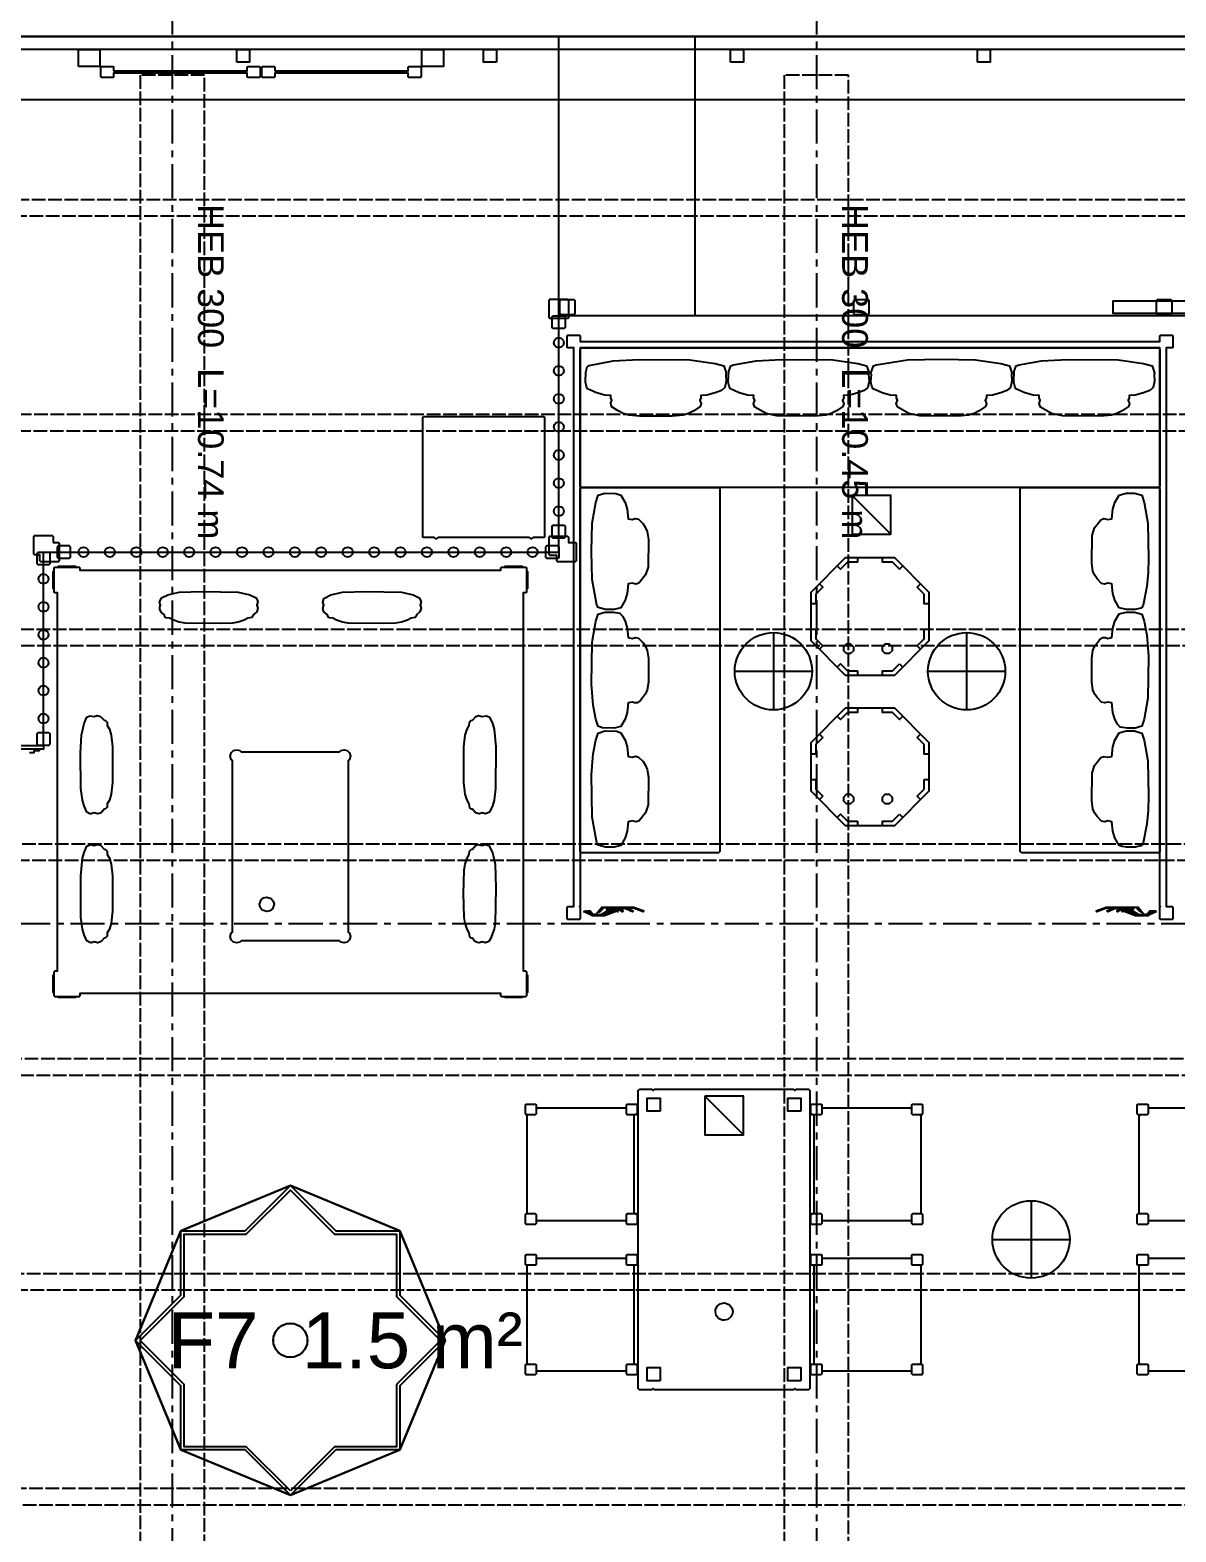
# Model space of a CAD drawing. Header units: millimetres. Extents: x -2320 to 44593, y -183000 to 30400.
# Drawn here: x 28438 to 33775, y -6962 to 30 of the extents above; entities that cross this region are included whole.
import ezdxf
from ezdxf.enums import TextEntityAlignment as Align

# ---------------------------------------------------------------- set-up
doc = ezdxf.new("R2010")
doc.units = ezdxf.units.MM
doc.header["$LTSCALE"] = 50
doc.linetypes.add('CENTER', pattern=[5.08, 3.175, -0.635, 0.635, -0.635])
doc.linetypes.add('DASHED', pattern=[1.524, 1.27, -0.254])
for name, color, linetype in [('A-AIVAN', 40, 'Continuous'), ('A-BLDG', 8, 'Continuous'), ('A-CLNG', 150, 'Continuous'), ('A-FLOR-F1', 2, 'Continuous'), ('A-FLOR-F3', 30, 'Continuous'), ('A-FLOR-F7', 140, 'Continuous'), ('A-FLOR-TEXT', 7, 'Continuous'), ('A-FURN', 3, 'Continuous'), ('A-FURN-BASE', 9, 'Continuous'), ('A-MISC', 9, 'Continuous'), ('A-TENT', 60, 'Continuous'), ('E-LITE', 1, 'Continuous'), ('E-POWR', 5, 'Continuous'), ('S-BEAM', 1, 'DASHED'), ('S-GRID', 8, 'CENTER'), ('S-PURL', 9, 'DASHED')]:
    doc.layers.add(name, color=color, linetype=linetype)
doc.styles.add('VN', font='arial.ttf')

msp = doc.modelspace()

# ---------------------------------------------------------------- linework, layer by layer
at = {"layer": 'A-AIVAN'}
for points in [[(30900, -1300), (30900, 0), (31533.7, 0), (31533.7, -1300)], [(30941, -1313.2), (30859, -1313.2), (30855, -1309.2), (30855, -1227.2), (30859, -1223.2), (30941, -1223.2), (30945, -1227.2), (30945, -1309.2)], [(30905, -1291), (30905, -1229), (30909, -1225), (30971, -1225), (30975, -1229), (30975, -1291), (30971, -1295), (30909, -1295)], [(32345, -1291), (32341, -1295), (32279, -1295), (32275, -1291), (32275, -1229), (32279, -1225), (32341, -1225), (32345, -1229)], [(34116.2, -1230), (34116.2, -1290), (33482.5, -1290), (33482.5, -1230)], [(33685, -1229), (33689, -1225), (33751, -1225), (33755, -1229), (33755, -1291), (33751, -1295), (33689, -1295), (33685, -1291)], [(30925, -1300), (30930, -1305), (30930, -1355), (30925, -1360), (30875, -1360), (30870, -1355), (30870, -1305), (30875, -1300)], [(30923.5, -1425.4), (30920.4, -1437.1), (30911.7, -1445.7), (30900, -1448.9), (30888.3, -1445.7), (30879.6, -1437.1), (30876.5, -1425.4), (30879.6, -1413.6), (30888.3, -1405), (30900, -1401.9), (30911.7, -1405), (30920.4, -1413.6)], [(30923.5, -1556.1), (30920.4, -1567.8), (30911.7, -1576.4), (30900, -1579.6), (30888.3, -1576.4), (30879.6, -1567.8), (30876.5, -1556.1), (30879.6, -1544.3), (30888.3, -1535.7), (30900, -1532.6), (30911.7, -1535.7), (30920.4, -1544.3)], [(30923.5, -1686.8), (30920.4, -1698.5), (30911.7, -1707.1), (30900, -1710.3), (30888.3, -1707.1), (30879.6, -1698.5), (30876.5, -1686.8), (30879.6, -1675), (30888.3, -1666.4), (30900, -1663.3), (30911.7, -1666.4), (30920.4, -1675)], [(30923.5, -1817.5), (30920.4, -1829.2), (30911.7, -1837.9), (30900, -1841), (30888.3, -1837.9), (30879.6, -1829.2), (30876.5, -1817.5), (30879.6, -1805.8), (30888.3, -1797.1), (30900, -1794), (30911.7, -1797.1), (30920.4, -1805.8)], [(30923.5, -1948.2), (30920.4, -1960), (30911.7, -1968.6), (30900, -1971.7), (30888.3, -1968.6), (30879.6, -1960), (30876.5, -1948.2), (30879.6, -1936.5), (30888.3, -1927.9), (30900, -1924.7), (30911.7, -1927.9), (30920.4, -1936.5)], [(30923.5, -2078.9), (30920.4, -2090.7), (30911.7, -2099.3), (30900, -2102.4), (30888.3, -2099.3), (30879.6, -2090.7), (30876.5, -2078.9), (30879.6, -2067.2), (30888.3, -2058.6), (30900, -2055.4), (30911.7, -2058.6), (30920.4, -2067.2)], [(30920.4, -2221.4), (30911.7, -2230), (30900, -2233.1), (30888.3, -2230), (30879.6, -2221.4), (30876.5, -2209.6), (30879.6, -2197.9), (30888.3, -2189.3), (30900, -2186.1), (30911.7, -2189.3), (30920.4, -2197.9), (30923.5, -2209.6)], [(30930, -2280), (30930, -2330), (30925, -2335), (30875, -2335), (30870, -2330), (30870, -2280), (30875, -2275), (30925, -2275)], [(28545, -2355), (28569.9, -2355), (28573.9, -2359), (28573.9, -2441), (28569.9, -2445), (28487.9, -2445), (28483.9, -2441), (28483.9, -2413.2), (28459, -2413.2), (28455, -2409.2), (28455, -2327.2), (28459, -2323.2), (28541, -2323.2), (28545, -2327.2)], [(28625, -2375), (28625, -2425), (28620, -2430), (28570, -2430), (28565, -2425), (28565, -2375), (28570, -2370), (28620, -2370)], [(28710, -2400), (28706.9, -2411.8), (28698.3, -2420.4), (28686.5, -2423.5), (28674.8, -2420.4), (28666.2, -2411.8), (28663, -2400), (28666.2, -2388.3), (28674.8, -2379.6), (28686.5, -2376.5), (28698.3, -2379.6), (28706.9, -2388.3)], [(28833.1, -2400), (28829.9, -2411.8), (28821.3, -2420.4), (28809.6, -2423.5), (28797.8, -2420.4), (28789.2, -2411.8), (28786.1, -2400), (28789.2, -2388.3), (28797.8, -2379.6), (28809.6, -2376.5), (28821.3, -2379.6), (28829.9, -2388.3)], [(28956.1, -2400), (28953, -2411.8), (28944.4, -2420.4), (28932.6, -2423.5), (28920.9, -2420.4), (28912.3, -2411.8), (28909.1, -2400), (28912.3, -2388.3), (28920.9, -2379.6), (28932.6, -2376.5), (28944.4, -2379.6), (28953, -2388.3)], [(29079.2, -2400), (29076, -2411.8), (29067.4, -2420.4), (29055.7, -2423.5), (29043.9, -2420.4), (29035.3, -2411.8), (29032.2, -2400), (29035.3, -2388.3), (29043.9, -2379.6), (29055.7, -2376.5), (29067.4, -2379.6), (29076, -2388.3)], [(29199.1, -2388.3), (29202.3, -2400), (29199.1, -2411.8), (29190.5, -2420.4), (29178.8, -2423.5), (29167, -2420.4), (29158.4, -2411.8), (29155.3, -2400), (29158.4, -2388.3), (29167, -2379.6), (29178.8, -2376.5), (29190.5, -2379.6)], [(29325.3, -2400), (29322.2, -2411.8), (29313.6, -2420.4), (29301.8, -2423.5), (29290.1, -2420.4), (29281.5, -2411.8), (29278.3, -2400), (29281.5, -2388.3), (29290.1, -2379.6), (29301.8, -2376.5), (29313.6, -2379.6), (29322.2, -2388.3)], [(29448.4, -2400), (29445.2, -2411.7), (29436.6, -2420.4), (29424.9, -2423.5), (29413.1, -2420.4), (29404.5, -2411.7), (29401.4, -2400), (29404.5, -2388.3), (29413.1, -2379.6), (29424.9, -2376.5), (29436.6, -2379.6), (29445.2, -2388.3)], [(29571.4, -2400), (29568.3, -2411.7), (29559.7, -2420.4), (29547.9, -2423.5), (29536.2, -2420.4), (29527.6, -2411.7), (29524.4, -2400), (29527.6, -2388.3), (29536.2, -2379.6), (29547.9, -2376.5), (29559.7, -2379.6), (29568.3, -2388.3)], [(29691.3, -2388.3), (29694.5, -2400), (29691.3, -2411.7), (29682.7, -2420.4), (29671, -2423.5), (29659.2, -2420.4), (29650.6, -2411.7), (29647.5, -2400), (29650.6, -2388.3), (29659.2, -2379.6), (29671, -2376.5), (29682.7, -2379.6)], [(29814.4, -2388.3), (29817.5, -2400), (29814.4, -2411.7), (29805.8, -2420.4), (29794, -2423.5), (29782.3, -2420.4), (29773.7, -2411.7), (29770.5, -2400), (29773.7, -2388.3), (29782.3, -2379.6), (29794, -2376.5), (29805.8, -2379.6)], [(29940.6, -2400), (29937.4, -2411.7), (29928.8, -2420.4), (29917.1, -2423.5), (29905.3, -2420.4), (29896.7, -2411.7), (29893.6, -2400), (29896.7, -2388.3), (29905.3, -2379.6), (29917.1, -2376.5), (29928.8, -2379.6), (29937.4, -2388.3)], [(30060.5, -2411.7), (30051.9, -2420.4), (30040.1, -2423.5), (30028.4, -2420.4), (30019.8, -2411.7), (30016.6, -2400), (30019.8, -2388.3), (30028.4, -2379.6), (30040.1, -2376.5), (30051.9, -2379.6), (30060.5, -2388.3), (30063.6, -2400)], [(30186.7, -2400), (30183.5, -2411.7), (30174.9, -2420.4), (30163.2, -2423.5), (30151.4, -2420.4), (30142.8, -2411.7), (30139.7, -2400), (30142.8, -2388.3), (30151.4, -2379.6), (30163.2, -2376.5), (30174.9, -2379.6), (30183.5, -2388.3)], [(30306.6, -2388.3), (30309.8, -2400), (30306.6, -2411.7), (30298, -2420.4), (30286.3, -2423.5), (30274.5, -2420.4), (30265.9, -2411.7), (30262.8, -2400), (30265.9, -2388.3), (30274.5, -2379.6), (30286.3, -2376.5), (30298, -2379.6)], [(30429.7, -2388.3), (30432.8, -2400), (30429.7, -2411.7), (30421.1, -2420.4), (30409.3, -2423.5), (30397.6, -2420.4), (30389, -2411.7), (30385.8, -2400), (30389, -2388.3), (30397.6, -2379.6), (30409.3, -2376.5), (30421.1, -2379.6)], [(30555.9, -2400), (30552.7, -2411.7), (30544.1, -2420.4), (30532.4, -2423.5), (30520.6, -2420.4), (30512, -2411.7), (30508.9, -2400), (30512, -2388.3), (30520.6, -2379.6), (30532.4, -2376.5), (30544.1, -2379.6), (30552.7, -2388.3)], [(30675.8, -2411.7), (30667.2, -2420.4), (30655.4, -2423.5), (30643.7, -2420.4), (30635.1, -2411.7), (30631.9, -2400), (30635.1, -2388.3), (30643.7, -2379.6), (30655.4, -2376.5), (30667.2, -2379.6), (30675.8, -2388.3), (30678.9, -2400)], [(30802, -2400), (30798.8, -2411.7), (30790.2, -2420.4), (30778.5, -2423.5), (30766.7, -2420.4), (30758.1, -2411.7), (30755, -2400), (30758.1, -2388.3), (30766.7, -2379.6), (30778.5, -2376.5), (30790.2, -2379.6), (30798.8, -2388.3)], [(30900, -2375), (30900, -2425), (30895, -2430), (30845, -2430), (30840, -2425), (30840, -2375), (30845, -2370), (30895, -2370)], [(30977.1, -2355), (30981.1, -2359), (30981.1, -2441), (30977.1, -2445), (30895.1, -2445), (30891.1, -2441), (30891.1, -2416.1), (30859, -2416.1), (30855, -2412.1), (30855, -2330.1), (30859, -2326.1), (30941, -2326.1), (30945, -2330.1), (30945, -2355)], [(28525, -2400), (28530, -2405), (28530, -2455), (28525, -2460), (28475, -2460), (28470, -2455), (28470, -2405), (28475, -2400)], [(28523.5, -2525), (28520.4, -2536.8), (28511.7, -2545.4), (28500, -2548.5), (28488.3, -2545.4), (28479.6, -2536.8), (28476.5, -2525), (28479.6, -2513.3), (28488.3, -2504.6), (28500, -2501.5), (28511.7, -2504.6), (28520.4, -2513.3)], [(28523.5, -2655), (28520.4, -2666.7), (28511.7, -2675.4), (28500, -2678.5), (28488.3, -2675.4), (28479.6, -2666.7), (28476.5, -2655), (28479.6, -2643.3), (28488.3, -2634.6), (28500, -2631.5), (28511.7, -2634.6), (28520.4, -2643.3)], [(28523.5, -2785), (28520.4, -2796.8), (28511.7, -2805.4), (28500, -2808.5), (28488.3, -2805.4), (28479.6, -2796.8), (28476.5, -2785), (28479.6, -2773.3), (28488.3, -2764.6), (28500, -2761.5), (28511.7, -2764.6), (28520.4, -2773.3)], [(28523.5, -2915), (28520.4, -2926.7), (28511.7, -2935.4), (28500, -2938.5), (28488.3, -2935.4), (28479.6, -2926.7), (28476.5, -2915), (28479.6, -2903.3), (28488.3, -2894.6), (28500, -2891.5), (28511.7, -2894.6), (28520.4, -2903.3)], [(28523.5, -3045), (28520.4, -3056.8), (28511.7, -3065.4), (28500, -3068.5), (28488.3, -3065.4), (28479.6, -3056.8), (28476.5, -3045), (28479.6, -3033.3), (28488.3, -3024.6), (28500, -3021.5), (28511.7, -3024.6), (28520.4, -3033.3)], [(28523.5, -3175), (28520.4, -3186.7), (28511.7, -3195.4), (28500, -3198.5), (28488.3, -3195.4), (28479.6, -3186.7), (28476.5, -3175), (28479.6, -3163.3), (28488.3, -3154.6), (28500, -3151.5), (28511.7, -3154.6), (28520.4, -3163.3)], [(28525, -3240), (28530, -3245), (28530, -3295), (28525, -3300), (28475, -3300), (28470, -3295), (28470, -3245), (28475, -3240)], [(28500, -3300), (28500, -3318), (25800, -3318), (25800, -3300)]]:
    msp.add_lwpolyline(points, close=True, dxfattribs=at)
at = {"layer": 'A-BLDG'}
for points in [[(37100, 30400), (37100, 0), (4100, 0), (4100, 30400)], [(37000, 0), (37000, -60), (4200, -60), (4200, 0)], [(28663, -140), (28663, -60), (28763, -60), (28763, -140)], [(29400, -120), (29400, -60), (29460, -60), (29460, -120)], [(30263, -140), (30263, -60), (30363, -60), (30363, -140)], [(30610, -120), (30550, -120), (30550, -60), (30610, -60)], [(31700, -120), (31700, -60), (31760, -60), (31760, -120)], [(32850, -120), (32850, -60), (32910, -60), (32910, -120)], [(28827, -160), (29449, -160), (29449, -143), (29452, -140), (29506, -140), (29509, -143), (29509, -187), (29506, -190), (29452, -190), (29449, -187), (29449, -170), (28827, -170), (28827, -187), (28824, -190), (28770, -190), (28767, -187), (28767, -143), (28770, -140), (28824, -140), (28827, -143)], [(29577, -160), (30199, -160), (30199, -143), (30202, -140), (30256, -140), (30259, -143), (30259, -187), (30256, -190), (30202, -190), (30199, -187), (30199, -170), (29577, -170), (29577, -187), (29574, -190), (29520, -190), (29517, -187), (29517, -143), (29520, -140), (29574, -140), (29577, -143)]]:
    msp.add_lwpolyline(points, close=True, dxfattribs=at)
at = {"layer": 'A-CLNG'}
msp.add_lwpolyline([(8775, -295), (8775, -11681), (36075, -11681), (36075, -295)], close=True, dxfattribs=at)
at = {"layer": 'A-FLOR-F1'}
msp.add_lwpolyline([(15300, -3300), (28500, -3300), (28500, -2400), (30900, -2400), (30900, 0), (34400, 0), (37096, 0), (36527.3, -8692.2), (35620, -8781.6), (35620, -7099), (33300, -7099), (33300, -9010.3), (33220, -9018.2), (33220, -7335), (30900, -7335), (30900, -9246.9), (30820, -9254.8), (30820, -7572), (28500, -7572), (28500, -9483.4), (28420, -9491.3)], dxfattribs=at)
msp.add_lwpolyline([(30371.2, -6070), (30309.1, -5920), (30160, -5560), (29650, -5348.8), (29140, -5560), (28928.8, -6070), (29140, -6580), (29650, -6791.2), (30160, -6580), (30309.1, -6220)], close=True, dxfattribs=at)
at = {"layer": 'A-FLOR-F3'}
msp.add_lwpolyline([(15300, 0), (15300, -3300), (28500, -3300), (28500, -2400), (30900, -2400), (30900, 0)], close=True, dxfattribs=at)
at = {"layer": 'A-FLOR-F7'}
msp.add_lwpolyline([(28928.8, -6070), (29140, -5560), (29650, -5348.8), (30160, -5560), (30371.2, -6070), (30160, -6580), (29650, -6791.2), (29140, -6580)], close=True, dxfattribs=at)
at = {"layer": 'A-FURN'}
for points in [[(30270, -1769), (30830, -1769), (30833, -1772), (30833, -2330), (30830, -2333), (30780.6, -2333), (30771, -2339), (30761.4, -2333), (30338.6, -2333), (30329, -2339), (30319.4, -2333), (30270, -2333), (30267, -2330), (30267, -1772)], [(31276, -4900), (31334, -4900), (31340, -4906), (31346, -4900), (31994, -4900), (32000, -4906), (32006, -4900), (32064, -4900), (32070, -4906), (32070, -6294), (32064, -6300), (32006, -6300), (32000, -6294), (31994, -6300), (31346, -6300), (31340, -6294), (31334, -6300), (31276, -6300), (31270, -6294), (31270, -4906)], [(30749, -4970), (30791, -4970), (30795, -4974), (30795, -4985), (30798, -4987), (31212, -4987), (31215, -4985), (31215, -4974), (31219, -4970), (31261, -4970), (31265, -4974), (31265, -5016), (31250, -5023), (31250, -5477), (31265, -5484), (31265, -5526), (31261, -5530), (31219, -5530), (31215, -5526), (31215, -5515), (31212, -5513), (30798, -5513), (30795, -5515), (30795, -5526), (30791, -5530), (30749, -5530), (30745, -5526), (30745, -5484), (30749, -5480), (30757, -5480), (30753, -5476), (30753, -5024), (30757, -5020), (30749, -5020), (30745, -5016), (30745, -4974)], [(32125, -4974), (32125, -4985), (32128, -4987), (32542, -4987), (32545, -4985), (32545, -4974), (32549, -4970), (32591, -4970), (32595, -4974), (32595, -5016), (32591, -5020), (32583, -5020), (32587, -5024), (32587, -5476), (32583, -5480), (32591, -5480), (32595, -5484), (32595, -5526), (32591, -5530), (32549, -5530), (32545, -5526), (32545, -5515), (32542, -5513), (32128, -5513), (32125, -5515), (32125, -5526), (32121, -5530), (32079, -5530), (32075, -5526), (32075, -5484), (32090, -5477), (32090, -5023), (32075, -5016), (32075, -4974), (32079, -4970), (32121, -4970)], [(30749, -5670), (30791, -5670), (30795, -5674), (30795, -5685), (30798, -5687), (31212, -5687), (31215, -5685), (31215, -5674), (31219, -5670), (31261, -5670), (31265, -5674), (31265, -5716), (31250, -5723), (31250, -6177), (31265, -6184), (31265, -6226), (31261, -6230), (31219, -6230), (31215, -6226), (31215, -6215), (31212, -6213), (30798, -6213), (30795, -6215), (30795, -6226), (30791, -6230), (30749, -6230), (30745, -6226), (30745, -6184), (30749, -6180), (30757, -6180), (30753, -6176), (30753, -5724), (30757, -5720), (30749, -5720), (30745, -5716), (30745, -5674)], [(32125, -5674), (32125, -5685), (32128, -5687), (32542, -5687), (32545, -5685), (32545, -5674), (32549, -5670), (32591, -5670), (32595, -5674), (32595, -5716), (32591, -5720), (32583, -5720), (32587, -5724), (32587, -6176), (32583, -6180), (32591, -6180), (32595, -6184), (32595, -6226), (32591, -6230), (32549, -6230), (32545, -6226), (32545, -6215), (32542, -6213), (32128, -6213), (32125, -6215), (32125, -6226), (32121, -6230), (32079, -6230), (32075, -6226), (32075, -6184), (32090, -6177), (32090, -5723), (32075, -5716), (32075, -5674), (32079, -5670), (32121, -5670)], [(31644.9, -5967.4), (31633.8, -5953.4), (31629.8, -5936), (31630.8, -5927.1), (31638.6, -5910.9), (31652.6, -5899.8), (31670, -5895.8), (31678.9, -5896.8), (31695.1, -5904.6), (31706.2, -5918.6), (31710.2, -5936), (31709.2, -5944.9), (31701.4, -5961.1), (31687.4, -5972.2), (31670, -5976.2), (31661.1, -5975.2)]]:
    msp.add_lwpolyline(points, close=True, dxfattribs=at)
for points in [[(34062, -5513), (33648, -5513), (33645, -5515), (33645, -5526), (33641, -5530), (33599, -5530), (33595, -5526), (33595, -5484), (33599, -5480), (33607, -5480), (33603, -5476), (33603, -5024), (33607, -5020), (33599, -5020), (33595, -5016), (33595, -4974), (33599, -4970), (33641, -4970), (33645, -4974), (33645, -4985), (33648, -4987), (34062, -4987)], [(34062, -6213), (33648, -6213), (33645, -6215), (33645, -6226), (33641, -6230), (33599, -6230), (33595, -6226), (33595, -6184), (33599, -6180), (33607, -6180), (33603, -6176), (33603, -5724), (33607, -5720), (33599, -5720), (33595, -5716), (33595, -5674), (33599, -5670), (33641, -5670), (33645, -5674), (33645, -5685), (33648, -5687), (34062, -5687)]]:
    msp.add_lwpolyline(points, dxfattribs=at)
at = {"layer": 'A-FURN-BASE'}
for points in [[(30900, -1300), (30900, 0), (35336, 0), (35336, -1300)], [(30940, -1447), (30940, -1393), (30943, -1390), (30997, -1390), (31000, -1393), (31000, -1420), (33700, -1420), (33700, -1393), (33703, -1390), (33757, -1390), (33760, -1393), (33760, -1447), (33757, -1450), (33730, -1450), (33730, -4050), (33757, -4050), (33760, -4053), (33760, -4107), (33757, -4110), (33703, -4110), (33700, -4107), (33700, -4053), (33703, -4050), (33700, -4050), (33700, -1450), (31000, -1450), (31000, -4050), (30997, -4050), (31000, -4053), (31000, -4107), (30997, -4110), (30943, -4110), (30940, -4107), (30940, -4053), (30943, -4050), (30970, -4050), (30970, -1450), (30943, -1450)], [(33700, -2094), (33694, -2100), (31006, -2100), (31000, -2094), (31000, -1456), (31006, -1450), (33694, -1450), (33700, -1456)], [(31644, -2100), (31650, -2106), (31650, -3794), (31644, -3800), (31006, -3800), (31000, -3794), (31000, -2106), (31006, -2100)], [(33056, -3800), (33050, -3794), (33050, -2106), (33056, -2100), (33694, -2100), (33700, -2106), (33700, -3794), (33694, -3800)], [(32245.5, -2447.6), (32213, -2480.1), (32197.4, -2464.5), (32236.3, -2425.6), (32291.3, -2425.6), (32291.3, -2447.6)], [(32502.5, -2464.5), (32487, -2480.1), (32454.5, -2447.6), (32408.7, -2447.6), (32408.7, -2425.6), (32463.7, -2425.6)], [(28550, -2474), (28554, -2470), (28570, -2470), (28570, -2466), (28650, -2466), (28650, -2470), (28666, -2470), (28670, -2474), (28670, -2485), (30630, -2485), (30630, -2474), (30634, -2470), (30650, -2470), (30650, -2466), (30730, -2466), (30730, -2470), (30746, -2470), (30750, -2474), (30750, -2490), (30754, -2490), (30754, -2570), (30750, -2570), (30750, -2586), (30746, -2590), (30735, -2590), (30735, -4350), (30746, -4350), (30750, -4354), (30750, -4370), (30754, -4370), (30754, -4450), (30750, -4450), (30750, -4466), (30746, -4470), (30730, -4470), (30730, -4474), (30650, -4474), (30650, -4470), (30634, -4470), (30630, -4466), (30630, -4455), (28670, -4455), (28670, -4466), (28666, -4470), (28650, -4470), (28650, -4474), (28570, -4474), (28570, -4470), (28554, -4470), (28550, -4466), (28550, -4450), (28546, -4450), (28546, -4370), (28550, -4370), (28550, -4354), (28554, -4350), (28565, -4350), (28565, -2590), (28554, -2590), (28550, -2586), (28550, -2570), (28546, -2570), (28546, -2490), (28550, -2490)], [(32114.5, -2547.5), (32130.1, -2563), (32097.6, -2595.5), (32097.6, -2641.3), (32075.6, -2641.3), (32075.6, -2586.3)], [(32602.4, -2595.5), (32569.9, -2563), (32585.5, -2547.5), (32624.4, -2586.3), (32624.4, -2641.3), (32602.4, -2641.3)], [(32130.1, -2837), (32114.5, -2852.5), (32075.6, -2813.7), (32075.6, -2758.7), (32097.6, -2758.7), (32097.6, -2804.5)], [(32602.4, -2758.7), (32624.4, -2758.7), (32624.4, -2813.7), (32585.5, -2852.5), (32569.9, -2837), (32602.4, -2804.5)], [(32291.3, -2952.4), (32291.3, -2974.4), (32236.3, -2974.4), (32197.4, -2935.5), (32213, -2919.9), (32245.5, -2952.4)], [(32487, -2919.9), (32502.5, -2935.5), (32463.7, -2974.4), (32408.7, -2974.4), (32408.7, -2952.4), (32454.5, -2952.4)], [(32245.5, -3147.6), (32213, -3180.1), (32197.4, -3164.5), (32236.3, -3125.6), (32291.3, -3125.6), (32291.3, -3147.6)], [(32502.5, -3164.5), (32487, -3180.1), (32454.5, -3147.6), (32408.7, -3147.6), (32408.7, -3125.6), (32463.7, -3125.6)], [(32114.5, -3247.5), (32130.1, -3263), (32097.6, -3295.5), (32097.6, -3341.3), (32075.6, -3341.3), (32075.6, -3286.3)], [(32602.4, -3295.5), (32569.9, -3263), (32585.5, -3247.5), (32624.4, -3286.3), (32624.4, -3341.3), (32602.4, -3341.3)], [(32130.1, -3537), (32114.5, -3552.5), (32075.6, -3513.7), (32075.6, -3458.7), (32097.6, -3458.7), (32097.6, -3504.5)], [(32602.4, -3458.7), (32624.4, -3458.7), (32624.4, -3513.7), (32585.5, -3552.5), (32569.9, -3537), (32602.4, -3504.5)], [(32291.3, -3652.4), (32291.3, -3674.4), (32236.3, -3674.4), (32197.4, -3635.5), (32213, -3619.9), (32245.5, -3652.4)], [(32487, -3619.9), (32502.5, -3635.5), (32463.7, -3674.4), (32408.7, -3674.4), (32408.7, -3652.4), (32454.5, -3652.4)], [(31173.7, -4058.7), (31099.2, -4093.3), (31058.1, -4093.3), (31019.3, -4074.9), (31022.7, -4070), (31060, -4087.3), (31097.3, -4087.3), (31171.8, -4052.7), (31209.1, -4052.7), (31246.4, -4070), (31242.9, -4074.9), (31207.2, -4058.7)], [(33528.2, -4052.7), (33602.7, -4087.3), (33640, -4087.3), (33677.3, -4070), (33680.7, -4074.9), (33641.9, -4093.3), (33600.8, -4093.3), (33526.3, -4058.7), (33492.8, -4058.7), (33457.1, -4074.9), (33453.6, -4070), (33490.9, -4052.7)], [(31373, -5003), (31312, -5003), (31312, -4942), (31373, -4942)], [(32028, -5003), (31967, -5003), (31967, -4942), (32028, -4942)], [(30795, -5016), (30791, -5020), (30749, -5020), (30745, -5016), (30745, -4974), (30749, -4970), (30791, -4970), (30795, -4974)], [(31265, -5016), (31261, -5020), (31219, -5020), (31215, -5016), (31215, -4974), (31219, -4970), (31261, -4970), (31265, -4974)], [(32075, -4974), (32079, -4970), (32121, -4970), (32125, -4974), (32125, -5016), (32121, -5020), (32079, -5020), (32075, -5016)], [(32545, -4974), (32549, -4970), (32591, -4970), (32595, -4974), (32595, -5016), (32591, -5020), (32549, -5020), (32545, -5016)], [(33645, -5016), (33641, -5020), (33599, -5020), (33595, -5016), (33595, -4974), (33599, -4970), (33641, -4970), (33645, -4974)], [(29650, -6770), (29445, -6565), (29155, -6565), (29155, -6275), (28950, -6070), (29155, -5865), (29155, -5575), (29445, -5575), (29650, -5370), (29855, -5575), (30145, -5575), (30145, -5865), (30350, -6070), (30145, -6275), (30145, -6565), (29855, -6565)], [(30795, -5526), (30791, -5530), (30749, -5530), (30745, -5526), (30745, -5484), (30749, -5480), (30791, -5480), (30795, -5484)], [(31265, -5526), (31261, -5530), (31219, -5530), (31215, -5526), (31215, -5484), (31219, -5480), (31261, -5480), (31265, -5484)], [(32075, -5484), (32079, -5480), (32121, -5480), (32125, -5484), (32125, -5526), (32121, -5530), (32079, -5530), (32075, -5526)], [(32545, -5484), (32549, -5480), (32591, -5480), (32595, -5484), (32595, -5526), (32591, -5530), (32549, -5530), (32545, -5526)], [(33645, -5526), (33641, -5530), (33599, -5530), (33595, -5526), (33595, -5484), (33599, -5480), (33641, -5480), (33645, -5484)], [(30795, -5716), (30791, -5720), (30749, -5720), (30745, -5716), (30745, -5674), (30749, -5670), (30791, -5670), (30795, -5674)], [(31265, -5716), (31261, -5720), (31219, -5720), (31215, -5716), (31215, -5674), (31219, -5670), (31261, -5670), (31265, -5674)], [(32075, -5674), (32079, -5670), (32121, -5670), (32125, -5674), (32125, -5716), (32121, -5720), (32079, -5720), (32075, -5716)], [(32545, -5674), (32549, -5670), (32591, -5670), (32595, -5674), (32595, -5716), (32591, -5720), (32549, -5720), (32545, -5716)], [(33645, -5716), (33641, -5720), (33599, -5720), (33595, -5716), (33595, -5674), (33599, -5670), (33641, -5670), (33645, -5674)], [(29629.3, -6147.3), (29610, -6139.3), (29593.4, -6126.6), (29580.7, -6110), (29572.7, -6090.7), (29570, -6070), (29572.7, -6049.3), (29580.7, -6030), (29593.4, -6013.4), (29610, -6000.7), (29629.3, -5992.7), (29650, -5990), (29670.7, -5992.7), (29690, -6000.7), (29706.6, -6013.4), (29719.3, -6030), (29727.3, -6049.3), (29730, -6070), (29727.3, -6090.7), (29719.3, -6110), (29706.6, -6126.6), (29690, -6139.3), (29670.7, -6147.3), (29650, -6150)], [(30795, -6226), (30791, -6230), (30749, -6230), (30745, -6226), (30745, -6184), (30749, -6180), (30791, -6180), (30795, -6184)], [(31265, -6226), (31261, -6230), (31219, -6230), (31215, -6226), (31215, -6184), (31219, -6180), (31261, -6180), (31265, -6184)], [(31373, -6258), (31312, -6258), (31312, -6197), (31373, -6197)], [(32028, -6258), (31967, -6258), (31967, -6197), (32028, -6197)], [(32075, -6184), (32079, -6180), (32121, -6180), (32125, -6184), (32125, -6226), (32121, -6230), (32079, -6230), (32075, -6226)], [(32545, -6184), (32549, -6180), (32591, -6180), (32595, -6184), (32595, -6226), (32591, -6230), (32549, -6230), (32545, -6226)], [(33645, -6226), (33641, -6230), (33599, -6230), (33595, -6226), (33595, -6184), (33599, -6180), (33641, -6180), (33645, -6184)]]:
    msp.add_lwpolyline(points, close=True, dxfattribs=at)
msp.add_lwpolyline([(25800, -3300), (28500, -3300), (28500, -3318), (28480, -3318), (28480, -3326), (28455, -3326), (28455, -3334), (28435, -3334)], dxfattribs=at)
at = {"layer": 'A-MISC'}
for points in [[(29650, -6791.2), (29438.8, -6580), (29140, -6580), (29140, -6281.2), (28928.8, -6070), (29140, -5858.8), (29140, -5560), (29438.8, -5560), (29650, -5348.8), (29861.2, -5560), (30160, -5560), (30160, -5858.8), (30371.2, -6070), (30160, -6281.2), (30160, -6580), (29861.2, -6580)], [(29605.6, -6136.5), (29583.5, -6114.4), (29571.5, -6085.6), (29571.5, -6054.4), (29583.5, -6025.6), (29605.6, -6003.5), (29634.4, -5991.5), (29665.6, -5991.5), (29694.4, -6003.5), (29716.5, -6025.6), (29728.5, -6054.4), (29728.5, -6085.6), (29716.5, -6114.4), (29694.4, -6136.5), (29665.6, -6148.5), (29634.4, -6148.5)]]:
    msp.add_lwpolyline(points, close=True, dxfattribs=at)
at = {"layer": 'A-TENT'}
for points in [[(31000, -1393), (31000, -1420), (33700, -1420), (33700, -1393), (33703, -1390), (33757, -1390), (33760, -1393), (33760, -1447), (33757, -1450), (33730, -1450), (33730, -4050), (33757, -4050), (33760, -4053), (33760, -4107), (33757, -4110), (33703, -4110), (33700, -4107), (33700, -4053), (33703, -4050), (33700, -4050), (33700, -1450), (31000, -1450), (31000, -4050), (30997, -4050), (31000, -4053), (31000, -4107), (30997, -4110), (30943, -4110), (30940, -4107), (30940, -4053), (30943, -4050), (30970, -4050), (30970, -1450), (30943, -1450), (30940, -1447), (30940, -1393), (30943, -1390), (30997, -1390)], [(31026.4, -1561.8), (31032.3, -1538.2), (31042, -1530.9), (31154.1, -1510), (31273.1, -1503), (31511.3, -1505.8), (31628.6, -1522.6), (31669.1, -1533.4), (31680.5, -1565.3), (31678.5, -1574), (31680.5, -1605.1), (31674.2, -1634.5), (31657.5, -1647.6), (31628.8, -1659.3), (31590.6, -1669.2), (31561.8, -1671.8), (31562.3, -1682.3), (31557, -1692.7), (31562.8, -1710.4), (31558.4, -1721.9), (31528.7, -1742.6), (31504.4, -1754.7), (31479.1, -1762.2), (31428.4, -1767.6), (31276.6, -1767.6), (31225.9, -1762.2), (31200.6, -1754.7), (31176.3, -1742.6), (31149.2, -1724.8), (31144.1, -1717.3), (31142.2, -1705.8), (31148, -1692.7), (31142.7, -1682.3), (31143.2, -1671.8), (31114.4, -1669.2), (31076.2, -1659.3), (31034.4, -1639.7), (31029, -1629.8), (31024.5, -1607.5)], [(31691.9, -1557.1), (31700.9, -1533.4), (31713.9, -1528.3), (31819.1, -1510), (31938.1, -1503), (32176.3, -1505.8), (32293.6, -1522.6), (32334.1, -1533.4), (32345.5, -1565.3), (32343.5, -1574), (32345.5, -1605.1), (32339.2, -1634.5), (32322.5, -1647.6), (32293.8, -1659.3), (32255.6, -1669.2), (32226.8, -1671.8), (32227.3, -1682.3), (32222, -1692.7), (32227.8, -1710.4), (32223.4, -1721.9), (32193.7, -1742.6), (32169.4, -1754.7), (32144.1, -1762.2), (32093.4, -1767.6), (31916.3, -1765.9), (31865.6, -1754.7), (31814.2, -1724.8), (31807.2, -1710.4), (31813, -1692.7), (31807.7, -1682.3), (31808.2, -1671.8), (31779.4, -1669.2), (31741.2, -1659.3), (31699.4, -1639.7), (31694, -1629.8), (31689.5, -1607.5)], [(32354.5, -1567.7), (32365.9, -1533.4), (32378.9, -1528.3), (32523.8, -1505.8), (32682.5, -1502.6), (32841.3, -1505.8), (32958.6, -1522.6), (32999.1, -1533.4), (33010.5, -1565.3), (33008.5, -1574), (33010.5, -1605.1), (33004.2, -1634.5), (32987.5, -1647.6), (32958.8, -1659.3), (32920.6, -1669.2), (32891.8, -1671.8), (32892.3, -1682.3), (32887, -1692.7), (32892.8, -1710.4), (32888.4, -1721.9), (32858.7, -1742.6), (32834.4, -1754.7), (32809.1, -1762.2), (32758.4, -1767.6), (32581.2, -1765.9), (32530.6, -1754.7), (32479.2, -1724.8), (32472.2, -1710.4), (32478, -1692.7), (32472.7, -1682.3), (32473.2, -1671.8), (32444.4, -1669.2), (32406.2, -1659.3), (32364.4, -1639.7), (32359, -1629.8), (32354.5, -1607.5), (32356.6, -1573.8)], [(33021.9, -1557.1), (33030.9, -1533.4), (33043.9, -1528.3), (33149.1, -1510), (33268.1, -1503), (33506.3, -1505.8), (33623.6, -1522.6), (33664.1, -1533.4), (33675.5, -1565.3), (33673.4, -1573.8), (33675.5, -1605.1), (33669.2, -1634.5), (33652.5, -1647.6), (33623.8, -1659.3), (33585.6, -1669.2), (33556.8, -1671.8), (33557.3, -1682.3), (33552, -1692.7), (33557.8, -1710.4), (33553.4, -1721.9), (33523.7, -1742.6), (33499.4, -1754.7), (33474.1, -1762.2), (33423.4, -1767.6), (33246.3, -1765.9), (33195.6, -1754.7), (33144.2, -1724.8), (33137.2, -1710.4), (33143, -1692.7), (33137.7, -1682.3), (33138.2, -1671.8), (33109.4, -1669.2), (33071.3, -1659.3), (33029.4, -1639.7), (33024, -1629.8), (33019.5, -1607.5)], [(31117.7, -2667.1), (31083.4, -2657.6), (31078.3, -2646.9), (31055.8, -2527.5), (31052.6, -2396.7), (31055.8, -2265.8), (31072.6, -2169.1), (31083.4, -2135.7), (31115.3, -2126.3), (31165.7, -2127.3), (31189.7, -2134.5), (31209.3, -2169), (31219.2, -2200.4), (31223.2, -2244.8), (31242.7, -2248.6), (31255.8, -2244.3), (31271.9, -2247.6), (31292.6, -2269), (31304.7, -2286.7), (31312.2, -2305), (31317.6, -2341.7), (31315.9, -2470), (31304.7, -2506.7), (31274.8, -2543.9), (31260.4, -2549), (31242.8, -2544.8), (31223.2, -2548.5), (31219.2, -2592.9), (31209.3, -2624.3), (31189.7, -2658.9), (31157.5, -2667.1)], [(33425.2, -2249.4), (33439.6, -2244.3), (33457.3, -2248.6), (33476.8, -2244.8), (33480.8, -2200.4), (33490.7, -2169), (33510.3, -2134.5), (33542.5, -2126.3), (33582.3, -2126.3), (33616.6, -2135.7), (33627.4, -2169.1), (33644.2, -2265.8), (33647.3, -2429.4), (33646.2, -2494.8), (33640, -2560.2), (33621.7, -2646.9), (33616.6, -2657.6), (33611.8, -2660.6), (33584.7, -2667.1), (33544.9, -2667.1), (33510.3, -2658.9), (33490.7, -2624.3), (33480.8, -2592.9), (33476.8, -2548.5), (33457.2, -2544.8), (33441.9, -2549.1), (33428.1, -2545.8), (33407.4, -2524.3), (33395.3, -2506.7), (33387.8, -2488.3), (33382.4, -2451.7), (33384.1, -2323.3), (33395.3, -2286.7)], [(32075.6, -2586.3), (32236.3, -2425.6), (32463.7, -2425.6), (32624.4, -2586.3), (32624.4, -2813.7), (32463.7, -2974.4), (32236.3, -2974.4), (32075.6, -2813.7)], [(28550, -2586), (28550, -2474), (28554, -2470), (28666, -2470), (28670, -2474), (28670, -2485), (30630, -2485), (30630, -2474), (30634, -2470), (30746, -2470), (30750, -2474), (30750, -2586), (30746, -2590), (30735, -2590), (30735, -4350), (30746, -4350), (30750, -4354), (30750, -4466), (30746, -4470), (30634, -4470), (30630, -4466), (30630, -4455), (28670, -4455), (28670, -4466), (28666, -4470), (28554, -4470), (28550, -4466), (28550, -4354), (28554, -4350), (28565, -4350), (28565, -2590), (28554, -2590)], [(29040.9, -2632.8), (29049.3, -2612.5), (29078.6, -2599.1), (29132.5, -2586.7), (29242.5, -2583), (29407.5, -2586.7), (29461.4, -2599.1), (29490.7, -2612.5), (29499.1, -2630.4), (29494.2, -2646.8), (29499.1, -2660.8), (29493.7, -2678.1), (29476.9, -2692.1), (29476.9, -2696.9), (29471.2, -2703.9), (29452.4, -2707.5), (29435, -2716.9), (29407.5, -2725.9), (29380, -2730.4), (29325, -2733.1), (29160, -2730.4), (29132.5, -2725.9), (29105, -2716.9), (29087.6, -2707.5), (29072.2, -2706.3), (29065.9, -2701.2), (29063.1, -2692.1), (29049.2, -2681.5), (29041.9, -2667.4), (29041.9, -2656.7), (29045.8, -2646.8)], [(29806.4, -2615.6), (29838.6, -2599.1), (29892.5, -2586.7), (30002.5, -2583), (30167.5, -2586.7), (30221.4, -2599.1), (30250.7, -2612.5), (30259.1, -2630.4), (30254.2, -2646.8), (30259.1, -2660.8), (30253.7, -2678.1), (30236.9, -2692.1), (30236.9, -2696.9), (30231.2, -2703.9), (30212.4, -2707.5), (30195, -2716.9), (30167.5, -2725.9), (30140, -2730.4), (30085, -2733.1), (29920, -2730.4), (29892.5, -2725.9), (29865, -2716.9), (29847.6, -2707.5), (29832.2, -2706.3), (29825.9, -2701.2), (29823.1, -2692.1), (29806.3, -2678.1), (29800.9, -2663.2), (29805.8, -2646.8), (29800.9, -2632.8)], [(31157.5, -3220.4), (31102.4, -3217.7), (31083.4, -3210.9), (31072.6, -3177.6), (31060, -3113.5), (31053, -3015.4), (31055.8, -2819.2), (31072.6, -2722.4), (31083.4, -2689.1), (31115.3, -2679.6), (31155.1, -2679.6), (31184.5, -2684.8), (31197.6, -2698.6), (31209.3, -2722.3), (31219.2, -2753.7), (31223.2, -2798.2), (31242.8, -2801.9), (31258.1, -2797.6), (31271.9, -2800.9), (31292.6, -2822.4), (31304.7, -2840), (31312.2, -2858.3), (31317.6, -2895), (31317.6, -3005), (31312.2, -3041.7), (31304.7, -3060), (31281.1, -3091), (31265, -3101.6), (31253.5, -3102), (31242.8, -3098.1), (31223.2, -3101.8), (31219.2, -3146.3), (31209.3, -3177.7), (31189.7, -3212.2)], [(33548.4, -3219.7), (33515.5, -3215.2), (33502.4, -3201.4), (33490.7, -3177.7), (33480.8, -3146.3), (33476.8, -3101.8), (33457.2, -3098.1), (33441.9, -3102.4), (33428.1, -3099.1), (33407.4, -3077.6), (33395.3, -3060), (33387.8, -3041.7), (33382.4, -3005), (33382.4, -2895), (33387.8, -2858.3), (33395.3, -2840), (33418.9, -2809), (33435, -2798.4), (33446.5, -2798), (33457.2, -2801.9), (33476.8, -2798.2), (33480.8, -2753.7), (33490.7, -2722.3), (33510.3, -2687.8), (33542.5, -2679.6), (33582.3, -2679.6), (33616.6, -2689.1), (33627.4, -2722.4), (33640, -2786.5), (33647, -2884.6), (33644.2, -3080.8), (33627.4, -3177.6), (33616.6, -3210.9), (33584.7, -3220.4)], [(32227.6, -2859.3), (32227.6, -2840.7), (32240.7, -2827.6), (32259.3, -2827.6), (32272.4, -2840.7), (32272.4, -2859.3), (32259.3, -2872.4), (32240.7, -2872.4)], [(32407.6, -2859.3), (32407.6, -2840.7), (32420.7, -2827.6), (32439.3, -2827.6), (32452.4, -2840.7), (32452.4, -2859.3), (32439.3, -2872.4), (32420.7, -2872.4)], [(32075.6, -3286.3), (32236.3, -3125.6), (32463.7, -3125.6), (32624.4, -3286.3), (32624.4, -3513.7), (32463.7, -3674.4), (32236.3, -3674.4), (32075.6, -3513.7)], [(28716.3, -3161.9), (28736.8, -3165.8), (28750.8, -3160.9), (28765.4, -3164.8), (28782.1, -3183.1), (28789.6, -3184.7), (28796.3, -3192.2), (28797.4, -3207.4), (28806.9, -3225), (28815.9, -3252.5), (28822.4, -3307.5), (28822.4, -3472.5), (28815.9, -3527.5), (28806.9, -3555), (28797.4, -3572.6), (28796.3, -3587.8), (28789.6, -3595.3), (28782.1, -3596.9), (28768.1, -3613.7), (28753.2, -3619.1), (28736.8, -3614.2), (28722.8, -3619.1), (28716.3, -3618.1), (28702.5, -3610.7), (28689.1, -3581.4), (28681.3, -3555), (28674.5, -3500), (28673.1, -3335), (28676.7, -3252.5), (28689.1, -3198.6), (28702.5, -3169.3)], [(30543.2, -3165.8), (30563.7, -3161.9), (30577.5, -3169.3), (30590.9, -3198.6), (30598.7, -3225), (30606.5, -3307.5), (30605.5, -3500), (30598.7, -3555), (30590.9, -3581.4), (30577.5, -3610.7), (30559.6, -3619.1), (30543.2, -3614.2), (30529.2, -3619.1), (30511.9, -3613.7), (30497.9, -3596.9), (30493.1, -3596.9), (30486.1, -3591.2), (30482.5, -3572.4), (30473.1, -3555), (30464.1, -3527.5), (30457.6, -3472.5), (30457.6, -3307.5), (30464.1, -3252.5), (30473.1, -3225), (30482.5, -3207.6), (30483.7, -3192.2), (30490.4, -3184.7), (30497.9, -3183.1), (30514.6, -3164.8), (30526.8, -3160.9)], [(31117.7, -3773.7), (31083.4, -3764.3), (31078.3, -3753.5), (31055.8, -3634.2), (31053, -3437.9), (31060, -3339.8), (31072.6, -3275.8), (31083.4, -3242.4), (31115.3, -3232.9), (31170.4, -3234.6), (31189.7, -3241.1), (31209.3, -3275.7), (31219.2, -3307.1), (31223.2, -3351.5), (31242.8, -3355.2), (31258.1, -3350.9), (31271.9, -3354.2), (31292.6, -3375.7), (31304.7, -3393.3), (31312.2, -3411.7), (31317.6, -3448.3), (31315.9, -3576.7), (31304.7, -3613.3), (31274.8, -3650.6), (31260.4, -3655.7), (31242.7, -3651.4), (31223.2, -3655.2), (31219.2, -3699.6), (31209.3, -3731), (31189.7, -3765.5), (31157.5, -3773.7)], [(33425.2, -3356.1), (33439.6, -3351), (33457.2, -3355.2), (33476.8, -3351.5), (33480.8, -3307.1), (33490.7, -3275.7), (33510.3, -3241.1), (33542.5, -3232.9), (33582.3, -3232.9), (33616.6, -3242.4), (33627.4, -3275.8), (33644.2, -3372.5), (33647.3, -3536), (33646.2, -3601.5), (33640, -3666.9), (33621.7, -3753.5), (33616.6, -3764.3), (33611.8, -3767.3), (33584.7, -3773.7), (33544.9, -3773.7), (33524.9, -3771.1), (33510.3, -3765.5), (33490.7, -3731), (33480.8, -3699.6), (33476.8, -3655.2), (33457.3, -3651.4), (33444.2, -3655.7), (33428.1, -3652.4), (33407.4, -3631), (33395.3, -3613.3), (33387.8, -3595), (33382.4, -3558.3), (33384.1, -3430), (33395.3, -3393.3)], [(29400, -3320), (29415, -3324), (29421, -3330), (29879, -3330), (29885, -3324), (29900, -3320), (29915, -3324), (29926, -3335), (29930, -3350), (29926, -3365), (29920, -3371), (29920, -4169), (29926, -4175), (29930, -4190), (29926, -4205), (29915, -4216), (29900, -4220), (29885, -4216), (29879, -4210), (29421, -4210), (29415, -4216), (29400, -4220), (29385, -4216), (29374, -4205), (29370, -4190), (29374, -4175), (29380, -4169), (29380, -3371), (29374, -3365), (29370, -3350), (29374, -3335), (29385, -3324)], [(32227.6, -3559.3), (32227.6, -3540.7), (32240.7, -3527.6), (32259.3, -3527.6), (32272.4, -3540.7), (32272.4, -3559.3), (32259.3, -3572.4), (32240.7, -3572.4)], [(32407.6, -3559.3), (32407.6, -3540.7), (32420.7, -3527.6), (32439.3, -3527.6), (32452.4, -3540.7), (32452.4, -3559.3), (32439.3, -3572.4), (32420.7, -3572.4)], [(28720.4, -3760.9), (28736.8, -3765.8), (28750.8, -3760.9), (28765.4, -3764.8), (28782.1, -3783.1), (28789.6, -3784.7), (28796.3, -3792.2), (28797.4, -3807.4), (28806.9, -3825), (28815.9, -3852.5), (28822.4, -3907.5), (28822.4, -4072.5), (28815.9, -4127.5), (28806.9, -4155), (28797.4, -4172.6), (28796.3, -4187.8), (28789.6, -4195.3), (28782.1, -4196.9), (28768.1, -4213.7), (28753.2, -4219.1), (28736.8, -4214.2), (28722.8, -4219.1), (28716.3, -4218.1), (28702.5, -4210.7), (28689.1, -4181.4), (28681.3, -4155), (28674.5, -4100), (28673.5, -3907.5), (28681.3, -3825), (28689.1, -3798.6), (28702.5, -3769.3)], [(30494.2, -3782.9), (30497.9, -3783.1), (30511.9, -3766.3), (30526.8, -3760.9), (30543.2, -3765.8), (30557.2, -3760.9), (30574.4, -3766.4), (30590.9, -3798.6), (30603.3, -3852.5), (30607, -3962.5), (30603.3, -4127.5), (30598.7, -4155), (30582.8, -4201.3), (30574.4, -4213.6), (30559.6, -4219.1), (30543.2, -4214.2), (30529.2, -4219.1), (30519.9, -4217.4), (30508.5, -4210.8), (30497.9, -4196.9), (30493.1, -4196.9), (30486.1, -4191.2), (30482.5, -4172.4), (30473.1, -4155), (30464.1, -4127.5), (30459.6, -4100), (30456.6, -3990), (30459.6, -3880), (30464.1, -3852.5), (30473.1, -3825), (30482.5, -3807.6), (30483.7, -3792.2)], [(29518.8, -4066.6), (29509.4, -4054.8), (29506, -4040), (29513.4, -4018.8), (29525.2, -4009.4), (29540, -4006), (29561.2, -4013.4), (29570.6, -4025.2), (29574, -4040), (29566.6, -4061.2), (29554.8, -4070.6), (29540, -4074)], [(31020, -4070), (31029.4, -4073.5), (31031.8, -4070), (31041.8, -4070), (31044.5, -4072.6), (31046.4, -4070), (31057.4, -4084.1), (31073.6, -4087.3), (31100.9, -4052.7), (31172.7, -4052.7), (31184.8, -4060.1), (31204.5, -4052.7), (31250.6, -4052.7), (31296.8, -4070), (31294, -4075.5), (31248.8, -4058.6), (31206.3, -4058.6), (31191.4, -4064.2), (31200.9, -4070), (31197.4, -4074.9), (31184.1, -4066.9), (31177.3, -4069.4), (31174.7, -4074.9), (31170.6, -4071.9), (31114, -4093.3), (31056.7, -4093.3), (31048.1, -4087.1), (31017.5, -4075.5)], [(33626.4, -4087.3), (33642.6, -4084.1), (33653.6, -4070), (33655.5, -4072.6), (33658.2, -4070), (33668.2, -4070), (33670.6, -4073.5), (33680, -4070), (33682.5, -4075.5), (33651.9, -4087.1), (33643.3, -4093.3), (33586, -4093.3), (33529.4, -4071.9), (33525.3, -4074.9), (33522.7, -4069.4), (33515.9, -4066.9), (33502.6, -4074.9), (33499.1, -4070), (33508.6, -4064.2), (33493.7, -4058.6), (33451.2, -4058.6), (33406, -4075.5), (33403.2, -4070), (33449.4, -4052.7), (33495.5, -4052.7), (33515.2, -4060.1), (33527.3, -4052.7), (33599.1, -4052.7)], [(31103, -4058.6), (31090.8, -4074.9), (31089.2, -4076.8), (31108.3, -4058.6)], [(31112.3, -4087.3), (31146.8, -4074.3), (31136.8, -4064.6), (31124.7, -4074.9), (31123.2, -4072.9), (31099.8, -4087.3)], [(31122.9, -4058.6), (31122.7, -4058.6), (31121.7, -4059.4)], [(31131.6, -4059.6), (31124.3, -4065.1), (31132.3, -4060.2)], [(31154.4, -4071.5), (31142.3, -4061.2), (31141.9, -4061.5), (31150.9, -4070), (31148.2, -4073.8)], [(31164.8, -4067.6), (31152.6, -4058.7), (31148.5, -4058.7), (31160.9, -4069.1)], [(31177.5, -4062.8), (31170.7, -4058.7), (31162.7, -4058.7), (31171.5, -4065.1)], [(33528.5, -4065.1), (33537.3, -4058.7), (33529.3, -4058.7), (33522.5, -4062.8)], [(33539.1, -4069.1), (33551.5, -4058.7), (33535.2, -4067.6)], [(33545.6, -4071.5), (33551.8, -4073.8), (33549.1, -4070), (33558.1, -4061.5)], [(33587.7, -4087.3), (33600.2, -4087.3), (33576.8, -4072.9), (33575.3, -4074.9), (33563.2, -4064.6), (33553.2, -4074.3)], [(33568.4, -4059.6), (33567.7, -4060.2), (33575.7, -4065)], [(33577.1, -4058.6), (33578.3, -4059.4), (33577.3, -4058.6)], [(33591.7, -4058.6), (33603.6, -4070), (33610.8, -4076.8), (33597, -4058.6)]]:
    msp.add_lwpolyline(points, close=True, dxfattribs=at)
at = {"layer": 'E-LITE'}
for p, q in [((31900, -2775), (31900, -3135)), ((32800, -2775), (32800, -3135)), ((31720, -2955), (32080, -2955)), ((32620, -2955), (32980, -2955)), ((33100, -5420), (33100, -5780)), ((33100, -5420), (33100, -5780)), ((32920, -5600), (33280, -5600)), ((32920, -5600), (33280, -5600))]:
    msp.add_line(p, q, dxfattribs=at)
for centre in [(31900, -2955), (32800, -2955), (33100, -5600), (33100, -5600)]:
    msp.add_circle(centre, 180, dxfattribs=at)
at = {"layer": 'E-POWR'}
for p, q in [((32267, -2137), (32447, -2317)), ((31580, -4933), (31760, -5113))]:
    msp.add_line(p, q, dxfattribs=at)
for points in [[(32267, -2137), (32267, -2317), (32447, -2317), (32447, -2137)], [(31580, -4933), (31580, -5113), (31760, -5113), (31760, -4933)]]:
    msp.add_lwpolyline(points, close=True, dxfattribs=at)
at = {"layer": 'S-BEAM'}
for points in [[(28950, -180), (28950, -10924), (29250, -10924), (29250, -180)], [(31950, -180), (31950, -10629), (32250, -10629), (32250, -180)]]:
    msp.add_lwpolyline(points, close=True, dxfattribs=at)
at = {"layer": 'S-GRID'}
for p, q in [((29100, 2200), (29100, -14600)), ((32100, 2200), (32100, -14600)), ((-1600, 0), (38600, 0)), ((-1600, -4130), (38600, -4130))]:
    msp.add_line(p, q, dxfattribs=at)
at = {"layer": 'S-PURL'}
for points in [[(241, -760), (241, -835), (37044, -835), (37044, -760)], [(489, -1760), (489, -1835), (36978, -1835), (36978, -1760)], [(6983, -2760), (6983, -2835), (36913, -2835), (36913, -2760)], [(21208, -3760), (21208, -3835), (36847, -3835), (36847, -3760)], [(22143, -4760), (22143, -4835), (36782, -4835), (36782, -4760)], [(22420, -5760), (22420, -5835), (36716, -5835), (36716, -5760)], [(22308, -6760), (22308, -6835), (36651, -6835), (36651, -6760)]]:
    msp.add_lwpolyline(points, close=True, dxfattribs=at)

# ---------------------------------------------------------------- texts
at = {"layer": 'A-FLOR-TEXT', "style": 'VN'}
msp.add_text('F7  1.5 m²', height=260, dxfattribs=at).set_placement((29905, -6070), align=Align.MIDDLE_CENTER)
at = {"layer": 'S-BEAM', "style": 'VN'}
for s, p in [('HEB 300  L=10.74 m', (29220, -780)), ('HEB 300  L=10.45 m', (32220, -780))]:
    msp.add_text(s, height=120, rotation=-90, dxfattribs=at).set_placement(p)

doc.saveas('drawing.dxf')
